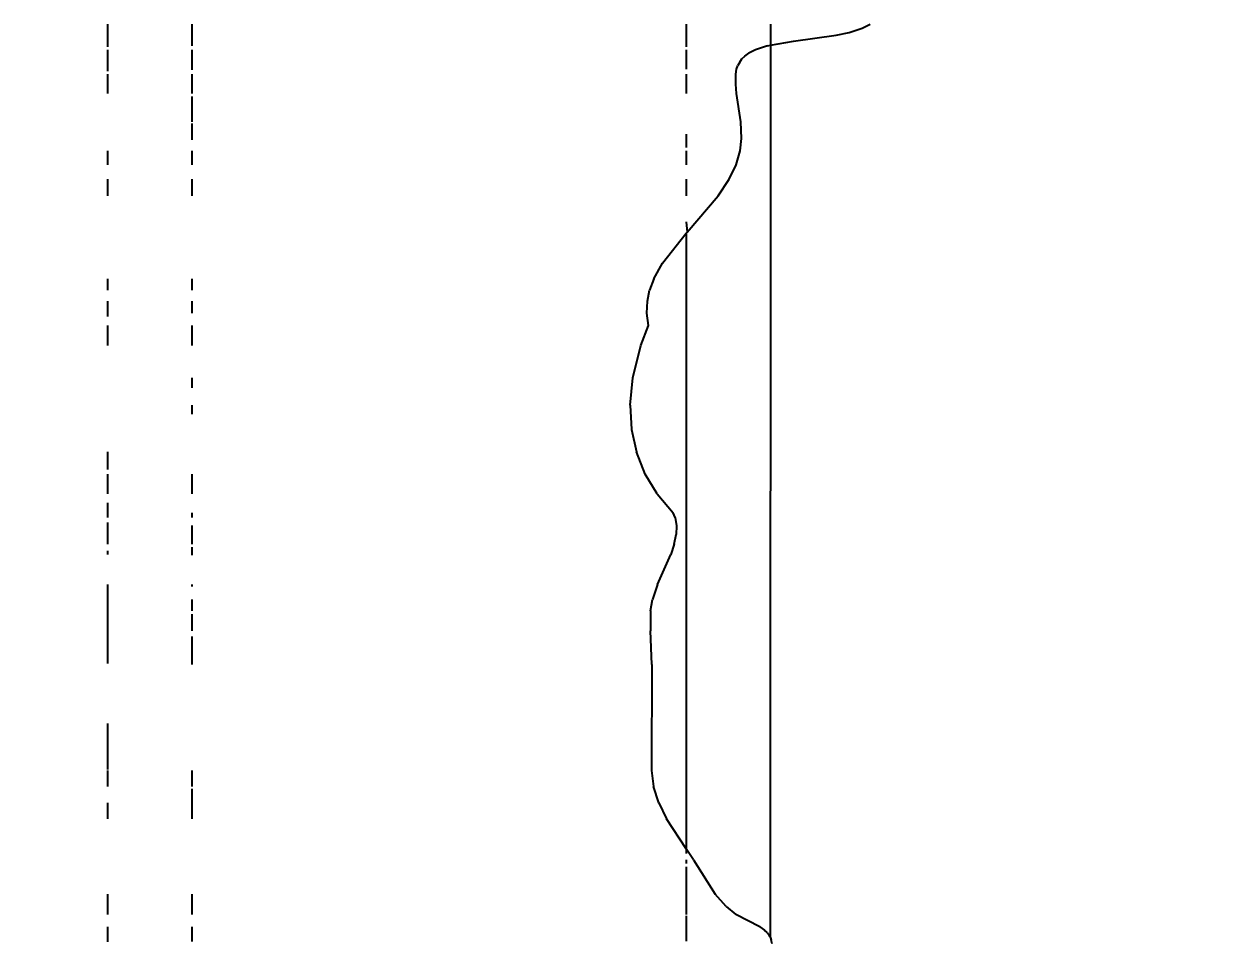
# Model space of a CAD drawing. Header units: inches. Extents: x -52 to 87, y -61 to 47.
# Drawn here: x 6.442 to 8.164, y -25.125 to -23.812 of the extents above; entities that cross this region are included whole.
import ezdxf

# ---------------------------------------------------------------- set-up
doc = ezdxf.new("R2010")
doc.units = ezdxf.units.IN
doc.header["$MEASUREMENT"] = 0
doc.dimstyles.get("Standard").update_dxf_attribs({"dimtxt": 1, "dimasz": 1, "dimexe": 0.18, "dimexo": 0.0625, "dimgap": 0.09, "dimtad": 0, "dimtih": 1, "dimtoh": 1, "dimdec": 1, "dimdsep": 46, "dimlunit": 3, "dimtxsty": 'Standard', "dimblk": 'OBLIQUE', "dimcen": 1, "dimse1": 1, "dimse2": 1, "dimclrd": 1, "dimadec": 0, "dimazin": 0, "dimtfac": 1, "dimtdec": 1, "dimtofl": 0, "dimtmove": 0, "dimatfit": 3, "dimfxl": 1, "dimtolj": 1, "dimtzin": 0, "dimarcsym": 0})

# ---------------------------------------------------------------- blocks, each defined once
blk = doc.blocks.new('_Oblique')
at = {"color": 0, "linetype": 'ByBlock', "lineweight": -2}
blk.add_line((-0.5, -0.5), (0.5, 0.5), dxfattribs=at)
blk = doc.blocks.new('*D6')
at = {"color": 1, "lineweight": -2, "transparency": 16777216}
for p, q in [((2.5723, 46.7915), (37.2384, 46.7915)), ((74.5723, 46.7915), (38.5851, 46.7915))]:
    blk.add_line(p, q, dxfattribs=at)
at = {"layer": 'Defpoints', "color": 0, "transparency": 16777216}
for p in [(74.5723, 46.7915), (2.5723, -45.4684), (74.5723, -45.4684)]:
    blk.add_point(p, dxfattribs=at)
at = {"color": 1, "lineweight": -2, "transparency": 16777216, "rotation": 180}
blk.add_blockref('_Oblique', (2.5723, 46.7915), dxfattribs=at)
at = {"color": 1, "lineweight": -2, "transparency": 16777216}
blk.add_blockref('_Oblique', (74.5723, 46.7915), dxfattribs=at)
at = {"color": 0, "transparency": 16777216, "insert": (37.9117, 46.7915), "char_height": 1, "attachment_point": 5}
blk.add_mtext("\\A1;6'", dxfattribs=at)

msp = doc.modelspace()

# ---------------------------------------------------------------- linework, layer by layer
for p, q in [((6.5609, -23.8116), (6.5609, -23.8439)), ((6.6813, -23.8116), (6.6813, -23.8427)), ((7.3885, -23.8116), (7.3885, -23.8442)), ((7.509, -23.8116), (7.509, -23.8418)), ((7.6028, -23.8275), (7.6212, -23.8235)), ((7.6212, -23.8235), (7.6398, -23.8174)), ((7.6398, -23.8174), (7.6516, -23.8116)), ((7.509, -23.8418), (7.5416, -23.8359)), ((7.5416, -23.8359), (7.6028, -23.8275)), ((6.5609, -23.8483), (6.5609, -23.879)), ((6.6813, -23.8483), (6.6813, -23.877)), ((7.3885, -23.8483), (7.3885, -23.8762)), ((7.4681, -23.8615), (7.4722, -23.8574)), ((7.4722, -23.8574), (7.4778, -23.8534)), ((7.4875, -23.8483), (7.4778, -23.8534)), ((7.5048, -23.8426), (7.4875, -23.8483)), ((7.5048, -23.8426), (7.509, -23.8418)), ((7.509, -23.8418), (7.5083, -25.1166)), ((7.4605, -23.8762), (7.4623, -23.8707)), ((7.4648, -23.8659), (7.4623, -23.8707)), ((7.4648, -23.8659), (7.4681, -23.8615)), ((6.5609, -23.8833), (6.5609, -23.9108)), ((6.6813, -23.8833), (6.6813, -23.9108)), ((7.3885, -23.8833), (7.3885, -23.9108)), ((7.4591, -23.8973), (7.4593, -23.8833)), ((7.4593, -23.8833), (7.4605, -23.8762)), ((7.4605, -23.9108), (7.4591, -23.8973)), ((6.6813, -23.9152), (6.6813, -23.9511)), ((7.4663, -23.9511), (7.4605, -23.9108)), ((6.6813, -23.9535), (6.6813, -23.977)), ((7.4675, -23.9753), (7.4663, -23.9511)), ((7.3885, -23.9692), (7.3885, -23.988)), ((7.4654, -23.9929), (7.4675, -23.9753)), ((6.5609, -23.9929), (6.5609, -24.0127)), ((6.6813, -23.9929), (6.6813, -24.0127)), ((7.3885, -23.9929), (7.3885, -24.0127)), ((7.4596, -24.0127), (7.4654, -23.9929)), ((7.4497, -24.0335), (7.4596, -24.0127)), ((6.5609, -24.0335), (6.5609, -24.0571)), ((6.6813, -24.0335), (6.6813, -24.0571)), ((7.3885, -24.0335), (7.3885, -24.0571)), ((7.4342, -24.0571), (7.4497, -24.0335)), ((7.3898, -24.109), (7.4342, -24.0571)), ((7.3885, -24.0944), (7.3898, -24.109)), ((7.3547, -24.1532), (7.3885, -24.1107)), ((7.3885, -24.1107), (7.3898, -24.109)), ((7.3885, -24.1107), (7.3885, -24.9905)), ((7.3421, -24.1759), (7.3547, -24.1532)), ((6.5609, -24.1759), (6.5609, -24.1921)), ((6.6813, -24.1759), (6.6813, -24.1921)), ((7.3421, -24.1759), (7.3361, -24.1921)), ((7.3329, -24.2079), (7.3361, -24.1921)), ((6.5609, -24.2079), (6.5609, -24.2294)), ((6.6813, -24.2079), (6.6813, -24.2247)), ((7.3322, -24.2247), (7.3329, -24.2079)), ((7.3344, -24.2424), (7.3322, -24.2247)), ((6.5609, -24.2424), (6.5609, -24.2711)), ((6.6813, -24.2424), (6.6813, -24.2711)), ((7.3237, -24.2711), (7.3344, -24.2424)), ((7.3122, -24.3174), (7.3237, -24.2711)), ((6.6813, -24.3174), (6.6813, -24.3315)), ((7.3084, -24.3564), (7.3122, -24.3174)), ((6.6813, -24.3564), (6.6813, -24.3691)), ((7.3084, -24.3564), (7.3102, -24.3911)), ((7.3102, -24.3911), (7.3171, -24.4229)), ((6.5609, -24.4229), (6.5609, -24.4484)), ((7.3297, -24.4548), (7.3171, -24.4229)), ((6.5609, -24.4548), (6.5609, -24.4831)), ((6.6813, -24.4548), (6.6813, -24.4831)), ((7.3469, -24.4831), (7.3297, -24.4548)), ((6.5609, -24.4962), (6.5609, -24.5169)), ((7.3469, -24.4831), (7.3698, -24.5105)), ((6.6813, -24.5105), (6.6813, -24.5169)), ((7.3728, -24.5169), (7.3698, -24.5105)), ((6.5609, -24.5239), (6.5609, -24.5552)), ((6.6813, -24.5286), (6.6813, -24.5552)), ((7.3728, -24.5169), (7.3743, -24.5288)), ((7.3743, -24.5288), (7.3738, -24.5412)), ((7.3711, -24.5552), (7.3738, -24.5412)), ((6.5609, -24.5647), (6.5609, -24.5698)), ((6.6813, -24.5592), (6.6813, -24.5707)), ((7.3711, -24.5552), (7.3664, -24.5698)), ((7.3473, -24.6129), (7.3664, -24.5698)), ((6.5609, -24.6129), (6.5609, -24.7255)), ((6.6813, -24.6129), (6.6813, -24.6157)), ((7.3473, -24.6129), (7.34, -24.6343)), ((6.6813, -24.6343), (6.6813, -24.6502)), ((7.3374, -24.6502), (7.34, -24.6343)), ((7.3374, -24.6502), (7.3375, -24.679)), ((6.6813, -24.6553), (6.6813, -24.679)), ((7.339, -24.7269), (7.3375, -24.679)), ((6.6813, -24.6873), (6.6813, -24.7269)), ((7.339, -24.7269), (7.3386, -24.8788)), ((6.5609, -24.8115), (6.5609, -24.8772)), ((6.5609, -24.8788), (6.5609, -24.9014)), ((6.6813, -24.8788), (6.6813, -24.9014)), ((7.3386, -24.8788), (7.3418, -24.9014)), ((6.6813, -24.9048), (6.6813, -24.9476)), ((7.3491, -24.9248), (7.3418, -24.9014)), ((6.5609, -24.9248), (6.5609, -24.9476)), ((7.3491, -24.9248), (7.3602, -24.9476)), ((7.3885, -24.9905), (7.3602, -24.9476)), ((7.3989, -25.0062), (7.3885, -24.9905)), ((7.3885, -24.9905), (7.3885, -24.9974)), ((7.3885, -25.0062), (7.3885, -25.0116)), ((7.3989, -25.0062), (7.43, -25.0556)), ((7.3885, -25.0164), (7.3885, -25.0843)), ((6.5609, -25.0556), (6.5609, -25.0843)), ((6.6813, -25.0556), (6.6813, -25.0843)), ((7.4455, -25.073), (7.43, -25.0556)), ((7.4455, -25.073), (7.4593, -25.0843)), ((7.3885, -25.0863), (7.3885, -25.1225)), ((7.4935, -25.1022), (7.4593, -25.0843)), ((6.5609, -25.1022), (6.5609, -25.1236)), ((6.6813, -25.1022), (6.6813, -25.1233)), ((7.4935, -25.1022), (7.5003, -25.1068)), ((7.5041, -25.1104), (7.5003, -25.1068)), ((7.5041, -25.1104), (7.5064, -25.1132)), ((7.5083, -25.1166), (7.5064, -25.1132)), ((7.5083, -25.1166), (7.5099, -25.1209)), ((7.5111, -25.1266), (7.5099, -25.1209))]:
    msp.add_line(p, q)

# ---------------------------------------------------------------- dimensions: what is measured, and where the dimension line sits
dim = msp.add_linear_dim(base=(74.5723, 46.7915), p1=(2.5723, -45.4684), p2=(74.5723, -45.4684), dimstyle='Standard')
dim.commit()
dim.dimension.update_dxf_attribs({"geometry": '*D6', "text_midpoint": (37.9117, 46.7915), "dimtype": 160})

doc.saveas('drawing.dxf')
